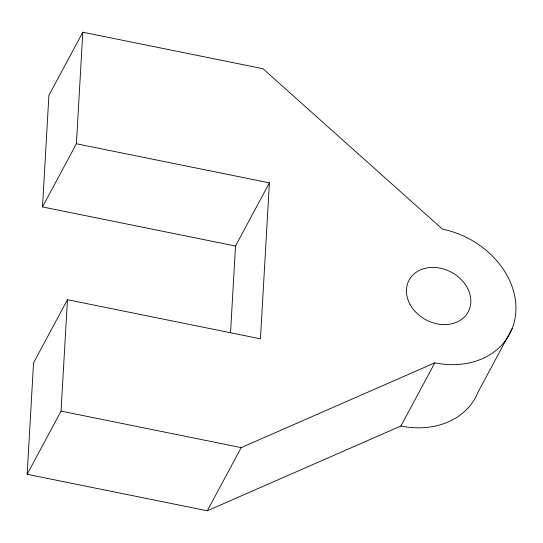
<?xml version="1.0" encoding="UTF-8"?>
<svg xmlns="http://www.w3.org/2000/svg" width="543" height="543" viewBox="0 0 543 543"><rect width="100%" height="100%" fill="white"/><g stroke="black" fill="none" stroke-linecap="round" stroke-linejoin="round"><path stroke-width="0.81" d="M512.225 328.413L478.322 391.591A80.54 64.827 28.2 0 1 400.897 426.024L207.29 510.787L27.15 474.297L33.544 362.894L67.447 299.716L260.457 338.818L269.409 182.855L76.4 143.759L42.497 206.931L235.506 246.027L269.409 182.855M42.497 206.931L48.897 95.392L82.801 32.213L262.941 68.703L442.477 229.166A80.54 64.827 28.2 0 1 515.85 311.648A80.54 64.827 28.2 0 1 434.8 362.846L241.201 447.608L61.054 411.119L27.15 474.297M61.054 411.119L67.447 299.716M76.4 143.759L82.801 32.213M230.524 332.859L235.506 246.027M207.29 510.787L241.201 447.608M400.897 426.024L434.8 362.846M409.979 304.29A33.557 27.007 28.2 0 0 465.697 315.578A33.557 27.007 28.2 0 0 440.237 268.161A33.557 27.007 28.2 0 0 409.979 304.29"/></g></svg>
